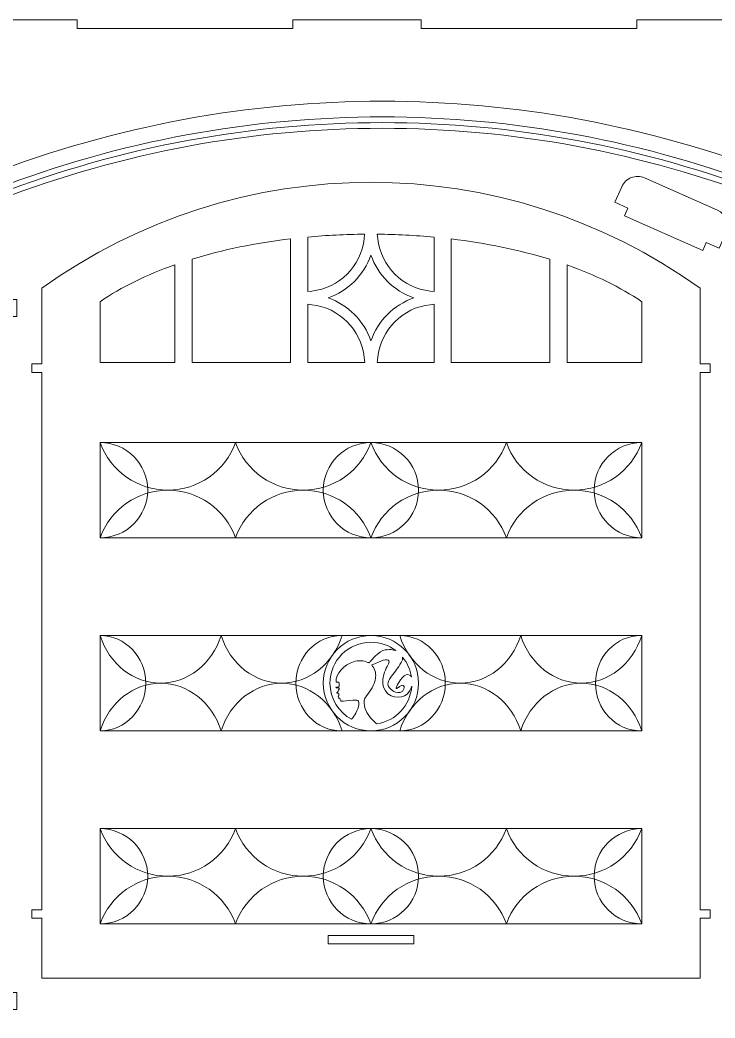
# Model space of a CAD drawing. Header units: millimetres. Extents: x -1649 to 1065, y -1734 to 2335.
# Drawn here: x 612.5 to 856.3, y -1720.4 to -1370.4 of the extents above; entities that cross this region are included whole.
import ezdxf

# ---------------------------------------------------------------- set-up
doc = ezdxf.new("R2010")
doc.units = ezdxf.units.MM
doc.header["$MEASUREMENT"] = 0
doc.layers.add('Camada 1', color=7, linetype='Continuous')

msp = doc.modelspace()

# ---------------------------------------------------------------- linework, layer by layer
at = {"layer": 'Camada 1', "color": 250, "lineweight": 20}
for points, knots in [([(605.3691, -1433.364), (691.7659, -1400.031), (787.4725, -1400.0312), (873.8682, -1433.3643), (873.8682, -1433.3643), (873.8682, -1433.3643), (873.8682, -1468.3643), (873.8682, -1468.3643), (873.8682, -1468.3643), (873.8682, -1468.3643), (867.8682, -1468.3643), (867.8682, -1468.3643), (867.8682, -1468.3643), (867.8682, -1468.3643), (867.8682, -1474.3643), (867.8682, -1474.3643), (867.8682, -1474.3643), (867.8682, -1474.3643), (870.8682, -1474.3643), (870.8682, -1474.3643), (870.8682, -1474.3643), (870.8682, -1474.3643), (870.8682, -1482.3643), (870.8682, -1482.3643), (870.8682, -1482.3643), (870.8682, -1482.3643), (873.8682, -1482.3643), (873.8682, -1482.3643), (873.8682, -1482.3643), (873.8682, -1482.3643), (873.8682, -1703.3643), (873.8682, -1703.3643), (873.8682, -1703.3643), (873.8682, -1703.3643), (870.8682, -1703.3643), (870.8682, -1703.3643), (870.8682, -1703.3643), (870.8682, -1703.3643), (870.8682, -1711.3643), (870.8682, -1711.3643), (870.8682, -1711.3643), (870.8682, -1711.3643), (867.8682, -1711.3643), (867.8682, -1711.3643), (867.8682, -1711.3643), (867.8682, -1711.3643), (867.8682, -1717.3643), (867.8682, -1717.3643), (867.8682, -1717.3643), (867.8682, -1717.3643), (878.8682, -1717.3643), (878.8682, -1717.3643), (878.8682, -1717.3643), (878.8682, -1717.3643), (878.8682, -1720.3643), (878.8682, -1720.3643), (878.8682, -1720.3643), (878.8682, -1720.3643), (888.8682, -1720.3643), (888.8682, -1720.3643), (888.8682, -1720.3643), (888.8682, -1720.3643), (888.8682, -1717.3643), (888.8682, -1717.3643), (888.8682, -1717.3643), (888.8682, -1717.3643), (899.8682, -1717.3643), (899.8682, -1717.3643), (899.8682, -1717.3643), (899.8682, -1717.3643), (899.8682, -1711.3643), (899.8682, -1711.3643), (899.8682, -1711.3643), (899.8682, -1711.3643), (896.8682, -1711.3643), (896.8682, -1711.3643), (896.8682, -1711.3643), (896.8682, -1711.3643), (896.8682, -1662.3643), (896.8682, -1662.3643), (896.8682, -1662.3643), (896.8682, -1662.3643), (893.8682, -1662.3643), (893.8682, -1662.3643), (893.8682, -1662.3643), (893.8682, -1662.3643), (893.8682, -1567.8643), (893.8682, -1567.8643), (893.8682, -1567.8643), (893.8682, -1567.8643), (896.8682, -1567.8643), (896.8682, -1567.8643), (896.8682, -1567.8643), (896.8682, -1567.8643), (896.8682, -1522.8643), (896.8682, -1522.8643), (896.8682, -1522.8643), (896.8682, -1522.8643), (893.8682, -1522.8643), (893.8682, -1522.8643), (893.8682, -1522.8643), (893.8682, -1522.8643), (893.8682, -1482.3643), (893.8682, -1482.3643), (893.8682, -1482.3643), (893.8682, -1482.3643), (896.8682, -1482.3643), (896.8682, -1482.3643), (896.8682, -1482.3643), (896.8682, -1482.3643), (896.8682, -1474.3643), (896.8682, -1474.3643), (896.8682, -1474.3643), (896.8682, -1474.3643), (899.8682, -1474.3643), (899.8682, -1474.3643), (899.8682, -1474.3643), (899.8682, -1474.3643), (899.8682, -1468.3643), (899.8682, -1468.3643), (899.8682, -1468.3643), (899.8682, -1468.3643), (893.8682, -1468.3643), (893.8682, -1468.3643), (893.8682, -1468.3643), (893.8682, -1468.3643), (893.8682, -1428.3643), (893.8682, -1428.3643), (893.8682, -1428.3643), (893.8682, -1428.3643), (896.8682, -1428.3643), (896.8682, -1428.3643), (896.8682, -1428.3643), (896.8682, -1428.3643), (896.8682, -1383.3643), (896.8682, -1383.3643), (896.8682, -1383.3643), (896.8682, -1383.3643), (893.8682, -1383.3643), (893.8682, -1383.3643), (893.8682, -1383.3643), (893.8682, -1383.3643), (893.8682, -1373.3643), (893.8682, -1373.3643), (893.8682, -1373.3643), (893.8682, -1373.3643), (873.8682, -1373.3643), (873.8682, -1373.3643), (873.8682, -1373.3643), (873.8682, -1373.3643), (873.8682, -1370.3643), (873.8682, -1370.3643), (873.8682, -1370.3643), (873.8682, -1370.3643), (828.8682, -1370.3643), (828.8682, -1370.3643), (828.8682, -1370.3643), (828.8682, -1370.3643), (828.8682, -1373.3643), (828.8682, -1373.3643), (828.8682, -1373.3643), (828.8682, -1373.3643), (753.2015, -1373.3643), (753.2015, -1373.3643), (753.2015, -1373.3643), (753.2015, -1373.3643), (753.2015, -1370.3643), (753.2015, -1370.3643), (753.2015, -1370.3643), (753.2015, -1370.3643), (708.2015, -1370.3643), (708.2015, -1370.3643), (708.2015, -1370.3643), (708.2015, -1370.3643), (708.2015, -1373.3643), (708.2015, -1373.3643), (708.2015, -1373.3643), (708.2015, -1373.3643), (632.5349, -1373.3643), (632.5349, -1373.3643), (632.5349, -1373.3643), (632.5349, -1373.3643), (632.5349, -1370.3643), (632.5349, -1370.3643), (632.5349, -1370.3643), (632.5349, -1370.3643), (587.5349, -1370.3643), (587.5349, -1370.3643), (587.5349, -1370.3643), (587.5349, -1370.3643), (587.5349, -1373.3643), (587.5349, -1373.3643), (587.5349, -1373.3643), (587.5349, -1373.3643), (511.8682, -1373.3643), (511.8682, -1373.3643), (511.8682, -1373.3643), (511.8682, -1373.3643), (511.8682, -1370.3643), (511.8682, -1370.3643), (511.8682, -1370.3643), (511.8682, -1370.3643), (466.8682, -1370.3643), (466.8682, -1370.3643), (466.8682, -1370.3643), (466.8682, -1370.3643), (466.8682, -1373.3643), (466.8682, -1373.3643), (466.8682, -1373.3643), (466.8682, -1373.3643), (446.8682, -1373.3643), (446.8682, -1373.3643), (446.8682, -1373.3643), (446.8682, -1373.3643), (446.8682, -1383.3643), (446.8682, -1383.3643), (446.8682, -1383.3643), (446.8682, -1383.3643), (443.8682, -1383.3643), (443.8682, -1383.3643), (443.8682, -1383.3643), (443.8682, -1383.3643), (443.8682, -1428.3643), (443.8682, -1428.3643), (443.8682, -1428.3643), (443.8682, -1428.3643), (446.8682, -1428.3643), (446.8682, -1428.3643), (446.8682, -1428.3643), (446.8682, -1428.3643), (446.8682, -1522.8643), (446.8682, -1522.8643), (446.8682, -1522.8643), (446.8682, -1522.8643), (443.8682, -1522.8643), (443.8682, -1522.8643), (443.8682, -1522.8643), (443.8682, -1522.8643), (443.8682, -1567.8643), (443.8682, -1567.8643), (443.8682, -1567.8643), (443.8682, -1567.8643), (446.8682, -1567.8643), (446.8682, -1567.8643), (446.8682, -1567.8643), (446.8682, -1567.8643), (446.8682, -1662.3643), (446.8682, -1662.3643), (446.8682, -1662.3643), (446.8682, -1662.3643), (443.8682, -1662.3643), (443.8682, -1662.3643), (443.8682, -1662.3643), (443.8682, -1662.3643), (443.8682, -1707.3643), (443.8682, -1707.3643), (443.8682, -1707.3643), (443.8682, -1707.3643), (446.8682, -1707.3643), (446.8682, -1707.3643), (446.8682, -1707.3643), (446.8682, -1707.3643), (446.8682, -1717.3643), (446.8682, -1717.3643), (446.8682, -1717.3643), (446.8682, -1717.3643), (451.8682, -1717.3643), (451.8682, -1717.3643), (451.8682, -1717.3643), (451.8682, -1717.3643), (451.8682, -1720.3643), (451.8682, -1720.3643), (451.8682, -1720.3643), (451.8682, -1720.3643), (461.8682, -1720.3643), (461.8682, -1720.3643), (461.8682, -1720.3643), (461.8682, -1720.3643), (461.8682, -1717.3643), (461.8682, -1717.3643), (461.8682, -1717.3643), (461.8682, -1717.3643), (466.8682, -1717.3643), (466.8682, -1717.3643), (466.8682, -1717.3643), (466.8682, -1717.3643), (466.8682, -1437.9407), (466.8682, -1437.9407), (466.8682, -1437.9407), (466.8682, -1437.9407), (463.8682, -1437.9407), (463.8682, -1437.9407), (463.8682, -1437.9407), (463.8682, -1437.9407), (463.8682, -1434.9407), (463.8682, -1434.9407), (463.8682, -1434.9407), (463.8682, -1434.9407), (466.8682, -1434.9407), (466.8682, -1434.9407), (466.8682, -1434.9407), (466.8682, -1434.9407), (466.8687, -1433.364), (466.8687, -1433.364), (466.8687, -1433.364), (503.4882, -1412.031), (548.7488, -1412.0311), (585.3682, -1433.3643), (585.3682, -1433.3643), (585.3682, -1433.3643), (585.3682, -1717.3643), (585.3682, -1717.3643), (585.3682, -1717.3643), (585.3682, -1717.3643), (590.3682, -1717.3643), (590.3682, -1717.3643), (590.3682, -1717.3643), (590.3682, -1717.3643), (590.3682, -1720.3643), (590.3682, -1720.3643), (590.3682, -1720.3643), (590.3682, -1720.3643), (600.3682, -1720.3643), (600.3682, -1720.3643), (600.3682, -1720.3643), (600.3682, -1720.3643), (600.3682, -1717.3643), (600.3682, -1717.3643), (600.3682, -1717.3643), (600.3682, -1717.3643), (611.3682, -1717.3643), (611.3682, -1717.3643), (611.3682, -1717.3643), (611.3682, -1717.3643), (611.3682, -1711.3643), (611.3682, -1711.3643), (611.3682, -1711.3643), (611.3682, -1711.3643), (608.3682, -1711.3643), (608.3682, -1711.3643), (608.3682, -1711.3643), (608.3682, -1711.3643), (608.3682, -1703.3643), (608.3682, -1703.3643), (608.3682, -1703.3643), (608.3682, -1703.3643), (605.3682, -1703.3643), (605.3682, -1703.3643), (605.3682, -1703.3643), (605.3682, -1703.3643), (605.3682, -1482.3643), (605.3682, -1482.3643), (605.3682, -1482.3643), (605.3682, -1482.3643), (608.3682, -1482.3643), (608.3682, -1482.3643), (608.3682, -1482.3643), (608.3682, -1482.3643), (608.3682, -1474.3643), (608.3682, -1474.3643), (608.3682, -1474.3643), (608.3682, -1474.3643), (611.3682, -1474.3643), (611.3682, -1474.3643), (611.3682, -1474.3643), (611.3682, -1474.3643), (611.3682, -1468.3643), (611.3682, -1468.3643), (611.3682, -1468.3643), (611.3682, -1468.3643), (605.3682, -1468.3643), (605.3682, -1468.3643), (605.3682, -1468.3643), (605.3682, -1468.3643), (605.3691, -1433.364), (605.3691, -1433.364)], [0, 0, 0, 0, 0.01052632, 0.01052632, 0.01052632, 0.01052632, 0.02105263, 0.02105263, 0.02105263, 0.02105263, 0.03157895, 0.03157895, 0.03157895, 0.03157895, 0.04210526, 0.04210526, 0.04210526, 0.04210526, 0.05263158, 0.05263158, 0.05263158, 0.05263158, 0.06315789, 0.06315789, 0.06315789, 0.06315789, 0.07368421, 0.07368421, 0.07368421, 0.07368421, 0.08421053, 0.08421053, 0.08421053, 0.08421053, 0.09473684, 0.09473684, 0.09473684, 0.09473684, 0.10526316, 0.10526316, 0.10526316, 0.10526316, 0.11578947, 0.11578947, 0.11578947, 0.11578947, 0.12631579, 0.12631579, 0.12631579, 0.12631579, 0.13684211, 0.13684211, 0.13684211, 0.13684211, 0.14736842, 0.14736842, 0.14736842, 0.14736842, 0.15789474, 0.15789474, 0.15789474, 0.15789474, 0.16842105, 0.16842105, 0.16842105, 0.16842105, 0.17894737, 0.17894737, 0.17894737, 0.17894737, 0.18947368, 0.18947368, 0.18947368, 0.18947368, 0.2, 0.2, 0.2, 0.2, 0.21052632, 0.21052632, 0.21052632, 0.21052632, 0.22105263, 0.22105263, 0.22105263, 0.22105263, 0.23157895, 0.23157895, 0.23157895, 0.23157895, 0.24210526, 0.24210526, 0.24210526, 0.24210526, 0.25263158, 0.25263158, 0.25263158, 0.25263158, 0.26315789, 0.26315789, 0.26315789, 0.26315789, 0.27368421, 0.27368421, 0.27368421, 0.27368421, 0.28421053, 0.28421053, 0.28421053, 0.28421053, 0.29473684, 0.29473684, 0.29473684, 0.29473684, 0.30526316, 0.30526316, 0.30526316, 0.30526316, 0.31578947, 0.31578947, 0.31578947, 0.31578947, 0.32631579, 0.32631579, 0.32631579, 0.32631579, 0.33684211, 0.33684211, 0.33684211, 0.33684211, 0.34736842, 0.34736842, 0.34736842, 0.34736842, 0.35789474, 0.35789474, 0.35789474, 0.35789474, 0.36842105, 0.36842105, 0.36842105, 0.36842105, 0.37894737, 0.37894737, 0.37894737, 0.37894737, 0.38947368, 0.38947368, 0.38947368, 0.38947368, 0.4, 0.4, 0.4, 0.4, 0.41052632, 0.41052632, 0.41052632, 0.41052632, 0.42105263, 0.42105263, 0.42105263, 0.42105263, 0.43157895, 0.43157895, 0.43157895, 0.43157895, 0.44210526, 0.44210526, 0.44210526, 0.44210526, 0.45263158, 0.45263158, 0.45263158, 0.45263158, 0.46315789, 0.46315789, 0.46315789, 0.46315789, 0.47368421, 0.47368421, 0.47368421, 0.47368421, 0.48421053, 0.48421053, 0.48421053, 0.48421053, 0.49473684, 0.49473684, 0.49473684, 0.49473684, 0.50526316, 0.50526316, 0.50526316, 0.50526316, 0.51578947, 0.51578947, 0.51578947, 0.51578947, 0.52631579, 0.52631579, 0.52631579, 0.52631579, 0.53684211, 0.53684211, 0.53684211, 0.53684211, 0.54736842, 0.54736842, 0.54736842, 0.54736842, 0.55789474, 0.55789474, 0.55789474, 0.55789474, 0.56842105, 0.56842105, 0.56842105, 0.56842105, 0.57894737, 0.57894737, 0.57894737, 0.57894737, 0.58947368, 0.58947368, 0.58947368, 0.58947368, 0.6, 0.6, 0.6, 0.6, 0.61052632, 0.61052632, 0.61052632, 0.61052632, 0.62105263, 0.62105263, 0.62105263, 0.62105263, 0.63157895, 0.63157895, 0.63157895, 0.63157895, 0.64210526, 0.64210526, 0.64210526, 0.64210526, 0.65263158, 0.65263158, 0.65263158, 0.65263158, 0.66315789, 0.66315789, 0.66315789, 0.66315789, 0.67368421, 0.67368421, 0.67368421, 0.67368421, 0.68421053, 0.68421053, 0.68421053, 0.68421053, 0.69473684, 0.69473684, 0.69473684, 0.69473684, 0.70526316, 0.70526316, 0.70526316, 0.70526316, 0.71578947, 0.71578947, 0.71578947, 0.71578947, 0.72631579, 0.72631579, 0.72631579, 0.72631579, 0.73684211, 0.73684211, 0.73684211, 0.73684211, 0.74736842, 0.74736842, 0.74736842, 0.74736842, 0.75789474, 0.75789474, 0.75789474, 0.75789474, 0.76842105, 0.76842105, 0.76842105, 0.76842105, 0.77894737, 0.77894737, 0.77894737, 0.77894737, 0.78947368, 0.78947368, 0.78947368, 0.78947368, 0.8, 0.8, 0.8, 0.8, 0.81052632, 0.81052632, 0.81052632, 0.81052632, 0.82105263, 0.82105263, 0.82105263, 0.82105263, 0.83157895, 0.83157895, 0.83157895, 0.83157895, 0.84210526, 0.84210526, 0.84210526, 0.84210526, 0.85263158, 0.85263158, 0.85263158, 0.85263158, 0.86315789, 0.86315789, 0.86315789, 0.86315789, 0.87368421, 0.87368421, 0.87368421, 0.87368421, 0.88421053, 0.88421053, 0.88421053, 0.88421053, 0.89473684, 0.89473684, 0.89473684, 0.89473684, 0.90526316, 0.90526316, 0.90526316, 0.90526316, 0.91578947, 0.91578947, 0.91578947, 0.91578947, 0.92631579, 0.92631579, 0.92631579, 0.92631579, 0.93684211, 0.93684211, 0.93684211, 0.93684211, 0.94736842, 0.94736842, 0.94736842, 0.94736842, 0.95789474, 0.95789474, 0.95789474, 0.95789474, 0.96842105, 0.96842105, 0.96842105, 0.96842105, 0.97894737, 0.97894737, 0.97894737, 0.97894737, 1, 1, 1, 1]), ([(620.1301, -1685.3621), (620.1301, -1685.3621), (620.1301, -1706.3621), (620.1301, -1706.3621), (620.1301, -1706.3621), (620.1301, -1706.3621), (851.1301, -1706.3621), (851.1301, -1706.3621), (851.1301, -1706.3621), (851.1301, -1706.3621), (851.1301, -1685.3621), (851.1301, -1685.3621), (851.1301, -1685.3621), (851.1301, -1685.3621), (854.6301, -1685.3621), (854.6301, -1685.3621), (854.6301, -1685.3621), (854.6301, -1685.3621), (854.6301, -1682.3621), (854.6301, -1682.3621), (854.6301, -1682.3621), (854.6301, -1682.3621), (851.1301, -1682.3621), (851.1301, -1682.3621), (851.1301, -1682.3621), (851.1301, -1682.3621), (851.1301, -1493.9632), (851.1301, -1493.9632), (851.1301, -1493.9632), (851.1301, -1493.9632), (854.6301, -1493.9632), (854.6301, -1493.9632), (854.6301, -1493.9632), (854.6301, -1493.9632), (854.6301, -1490.9632), (854.6301, -1490.9632), (854.6301, -1490.9632), (854.6301, -1490.9632), (851.1301, -1490.9632), (851.1301, -1490.9632), (851.1301, -1490.9632), (851.1301, -1490.9632), (851.1301, -1464.4632), (851.1301, -1464.4632), (851.1301, -1464.4632), (782.1081, -1414.8927), (689.1521, -1414.8927), (620.1301, -1464.4632), (620.1301, -1464.4632), (620.1301, -1464.4632), (620.1301, -1490.9632), (620.1301, -1490.9632), (620.1301, -1490.9632), (620.1301, -1490.9632), (616.6301, -1490.9632), (616.6301, -1490.9632), (616.6301, -1490.9632), (616.6301, -1490.9632), (616.6301, -1493.9632), (616.6301, -1493.9632), (616.6301, -1493.9632), (616.6301, -1493.9632), (620.1301, -1493.9632), (620.1301, -1493.9632), (620.1301, -1493.9632), (620.1301, -1493.9632), (620.1301, -1682.3621), (620.1301, -1682.3621), (620.1301, -1682.3621), (620.1301, -1682.3621), (616.6301, -1682.3621), (616.6301, -1682.3621), (616.6301, -1682.3621), (616.6301, -1682.3621), (616.6301, -1685.3621), (616.6301, -1685.3621), (616.6301, -1685.3621), (616.6301, -1685.3621), (620.1301, -1685.3621), (620.1301, -1685.3621)], [0, 0, 0, 0, 0.04761905, 0.04761905, 0.04761905, 0.04761905, 0.0952381, 0.0952381, 0.0952381, 0.0952381, 0.14285714, 0.14285714, 0.14285714, 0.14285714, 0.19047619, 0.19047619, 0.19047619, 0.19047619, 0.23809524, 0.23809524, 0.23809524, 0.23809524, 0.28571429, 0.28571429, 0.28571429, 0.28571429, 0.33333333, 0.33333333, 0.33333333, 0.33333333, 0.38095238, 0.38095238, 0.38095238, 0.38095238, 0.42857143, 0.42857143, 0.42857143, 0.42857143, 0.47619048, 0.47619048, 0.47619048, 0.47619048, 0.52380952, 0.52380952, 0.52380952, 0.52380952, 0.57142857, 0.57142857, 0.57142857, 0.57142857, 0.61904762, 0.61904762, 0.61904762, 0.61904762, 0.66666667, 0.66666667, 0.66666667, 0.66666667, 0.71428571, 0.71428571, 0.71428571, 0.71428571, 0.76190476, 0.76190476, 0.76190476, 0.76190476, 0.80952381, 0.80952381, 0.80952381, 0.80952381, 0.85714286, 0.85714286, 0.85714286, 0.85714286, 0.9047619, 0.9047619, 0.9047619, 0.9047619, 1, 1, 1, 1]), ([(821.2091, -1434.3174), (821.2091, -1434.3174), (825.7849, -1436.333), (825.7849, -1436.333), (825.7849, -1436.333), (825.7849, -1436.333), (824.5755, -1439.0784), (824.5755, -1439.0784), (824.5755, -1439.0784), (824.5755, -1439.0784), (852.0299, -1451.172), (852.0299, -1451.172), (852.0299, -1451.172), (852.0299, -1451.172), (853.2393, -1448.4265), (853.2393, -1448.4265), (853.2393, -1448.4265), (853.2393, -1448.4265), (857.815, -1450.4421), (857.815, -1450.4421), (857.815, -1450.4421), (857.815, -1450.4421), (860.2337, -1444.9513), (860.2337, -1444.9513), (860.2337, -1444.9513), (861.5695, -1441.9187), (860.1941, -1438.3775), (857.1616, -1437.0417), (857.1616, -1437.0417), (857.1616, -1437.0417), (831.5374, -1425.7543), (831.5374, -1425.7543), (831.5374, -1425.7543), (830.0811, -1425.1128), (828.4297, -1425.0761), (826.9464, -1425.6523), (826.9464, -1425.6523), (825.463, -1426.2284), (824.2693, -1427.3702), (823.6278, -1428.8265), (823.6278, -1428.8265), (823.6278, -1428.8265), (821.2091, -1434.3174), (821.2091, -1434.3174)], [0, 0, 0, 0, 0.08333333, 0.08333333, 0.08333333, 0.08333333, 0.16666667, 0.16666667, 0.16666667, 0.16666667, 0.25, 0.25, 0.25, 0.25, 0.33333333, 0.33333333, 0.33333333, 0.33333333, 0.41666667, 0.41666667, 0.41666667, 0.41666667, 0.5, 0.5, 0.5, 0.5, 0.58333333, 0.58333333, 0.58333333, 0.58333333, 0.66666667, 0.66666667, 0.66666667, 0.66666667, 0.75, 0.75, 0.75, 0.75, 0.83333333, 0.83333333, 0.83333333, 0.83333333, 1, 1, 1, 1]), ([(733.409, -1445.4948), (733.409, -1445.4948), (733.2369, -1447.07), (733.2369, -1447.07), (733.2369, -1447.07), (732.1806, -1456.7468), (724.5399, -1464.3875), (714.8631, -1465.4439), (714.8631, -1465.4439), (714.8631, -1465.4439), (713.4984, -1465.5928), (713.4984, -1465.5928), (713.4984, -1465.5928), (713.4984, -1465.5928), (713.4984, -1446.4795), (713.4984, -1446.4795), (713.4984, -1446.4795), (720.0701, -1445.879), (726.7343, -1445.5504), (733.409, -1445.4948)], [0, 0, 0, 0, 0.16666667, 0.16666667, 0.16666667, 0.16666667, 0.33333333, 0.33333333, 0.33333333, 0.33333333, 0.5, 0.5, 0.5, 0.5, 0.66666667, 0.66666667, 0.66666667, 0.66666667, 1, 1, 1, 1]), ([(757.7607, -1446.511), (757.7607, -1446.511), (757.7607, -1465.5928), (757.7607, -1465.5928), (757.7607, -1465.5928), (757.7607, -1465.5928), (756.3967, -1465.4439), (756.3967, -1465.4439), (756.3967, -1465.4439), (746.7199, -1464.3875), (739.0792, -1456.7468), (738.0229, -1447.07), (738.0229, -1447.07), (738.0229, -1447.07), (737.8512, -1445.4985), (737.8512, -1445.4985), (737.8512, -1445.4985), (744.5226, -1445.5638), (751.1865, -1445.9015), (757.7607, -1446.511)], [0, 0, 0, 0, 0.16666667, 0.16666667, 0.16666667, 0.16666667, 0.33333333, 0.33333333, 0.33333333, 0.33333333, 0.5, 0.5, 0.5, 0.5, 0.66666667, 0.66666667, 0.66666667, 0.66666667, 1, 1, 1, 1]), ([(707.4483, -1447.1125), (707.4483, -1447.1125), (707.4483, -1490.4513), (707.4483, -1490.4513), (707.4483, -1490.4513), (707.4483, -1490.4513), (672.8987, -1490.4513), (672.8987, -1490.4513), (672.8987, -1490.4513), (672.8987, -1490.4513), (672.8987, -1454.2232), (672.8987, -1454.2232), (672.8987, -1454.2232), (683.6557, -1450.9109), (695.3485, -1448.5414), (707.4483, -1447.1125)], [0, 0, 0, 0, 0.2, 0.2, 0.2, 0.2, 0.4, 0.4, 0.4, 0.4, 0.6, 0.6, 0.6, 0.6, 1, 1, 1, 1]), ([(763.8109, -1490.4513), (763.8109, -1490.4513), (763.8109, -1447.1521), (763.8109, -1447.1521), (763.8109, -1447.1521), (775.8975, -1448.595), (787.5889, -1450.9753), (798.3605, -1454.2946), (798.3605, -1454.2946), (798.3605, -1454.2946), (798.3605, -1490.4513), (798.3605, -1490.4513), (798.3605, -1490.4513), (798.3605, -1490.4513), (763.8109, -1490.4513), (763.8109, -1490.4513)], [0, 0, 0, 0, 0.2, 0.2, 0.2, 0.2, 0.4, 0.4, 0.4, 0.4, 0.6, 0.6, 0.6, 0.6, 1, 1, 1, 1]), ([(720.5873, -1467.8366), (727.6308, -1470.275), (733.1916, -1475.8357), (735.6298, -1482.8793), (735.6298, -1482.8793), (738.0681, -1475.8357), (743.629, -1470.275), (750.6724, -1467.8366), (750.6724, -1467.8366), (743.629, -1465.3984), (738.0681, -1459.8377), (735.6298, -1452.794), (735.6298, -1452.794), (733.1916, -1459.8377), (727.6308, -1465.3984), (720.5873, -1467.8366)], [0, 0, 0, 0, 0.2, 0.2, 0.2, 0.2, 0.4, 0.4, 0.4, 0.4, 0.6, 0.6, 0.6, 0.6, 1, 1, 1, 1]), ([(666.8487, -1456.217), (666.8487, -1456.217), (666.8487, -1490.4513), (666.8487, -1490.4513), (666.8487, -1490.4513), (666.8487, -1490.4513), (640.63, -1490.4513), (640.63, -1490.4513), (640.63, -1490.4513), (640.63, -1490.4513), (640.63, -1469.1546), (640.63, -1469.1546), (640.63, -1469.1546), (648.1462, -1464.0003), (657.0346, -1459.6879), (666.8487, -1456.217)], [0, 0, 0, 0, 0.2, 0.2, 0.2, 0.2, 0.4, 0.4, 0.4, 0.4, 0.6, 0.6, 0.6, 0.6, 1, 1, 1, 1]), ([(804.4105, -1456.2926), (804.4105, -1456.2926), (804.4105, -1490.4513), (804.4105, -1490.4513), (804.4105, -1490.4513), (804.4105, -1490.4513), (830.63, -1490.4513), (830.63, -1490.4513), (830.63, -1490.4513), (830.63, -1490.4513), (830.63, -1469.1546), (830.63, -1469.1546), (830.63, -1469.1546), (823.0856, -1464.035), (814.1964, -1459.7513), (804.4105, -1456.2926)], [0, 0, 0, 0, 0.2, 0.2, 0.2, 0.2, 0.4, 0.4, 0.4, 0.4, 0.6, 0.6, 0.6, 0.6, 1, 1, 1, 1]), ([(713.4984, -1490.4513), (713.4984, -1490.4513), (713.4984, -1470.0807), (713.4984, -1470.0807), (713.4984, -1470.0807), (713.4984, -1470.0807), (714.8631, -1470.2296), (714.8631, -1470.2296), (714.8631, -1470.2296), (724.5399, -1471.286), (732.1806, -1478.9268), (733.2369, -1488.6035), (733.2369, -1488.6035), (733.2369, -1488.6035), (733.4388, -1490.4513), (733.4388, -1490.4513), (733.4388, -1490.4513), (733.4388, -1490.4513), (713.4984, -1490.4513), (713.4984, -1490.4513)], [0, 0, 0, 0, 0.16666667, 0.16666667, 0.16666667, 0.16666667, 0.33333333, 0.33333333, 0.33333333, 0.33333333, 0.5, 0.5, 0.5, 0.5, 0.66666667, 0.66666667, 0.66666667, 0.66666667, 1, 1, 1, 1]), ([(737.821, -1490.4513), (737.821, -1490.4513), (738.0229, -1488.6035), (738.0229, -1488.6035), (738.0229, -1488.6035), (739.0792, -1478.9268), (746.7199, -1471.286), (756.3967, -1470.2296), (756.3967, -1470.2296), (756.3967, -1470.2296), (757.7607, -1470.0807), (757.7607, -1470.0807), (757.7607, -1470.0807), (757.7607, -1470.0807), (757.7607, -1490.4513), (757.7607, -1490.4513), (757.7607, -1490.4513), (757.7607, -1490.4513), (737.821, -1490.4513), (737.821, -1490.4513)], [0, 0, 0, 0, 0.16666667, 0.16666667, 0.16666667, 0.16666667, 0.33333333, 0.33333333, 0.33333333, 0.33333333, 0.5, 0.5, 0.5, 0.5, 0.66666667, 0.66666667, 0.66666667, 0.66666667, 1, 1, 1, 1]), ([(720.6301, -1691.3621), (720.6301, -1691.3621), (750.6301, -1691.3621), (750.6301, -1691.3621), (750.6301, -1691.3621), (750.6301, -1691.3621), (750.6301, -1694.3621), (750.6301, -1694.3621), (750.6301, -1694.3621), (750.6301, -1694.3621), (720.6301, -1694.3621), (720.6301, -1694.3621), (720.6301, -1694.3621), (720.6301, -1694.3621), (720.6301, -1691.3621), (720.6301, -1691.3621)], [0, 0, 0, 0, 0.2, 0.2, 0.2, 0.2, 0.4, 0.4, 0.4, 0.4, 0.6, 0.6, 0.6, 0.6, 1, 1, 1, 1])]:
    msp.add_open_spline(points, degree=3, knots=knots, dxfattribs=at)
at = {"layer": 'Camada 1', "color": 240, "lineweight": 20}
for points in [[(595.8691, -1474.3643), (595.8691, -1474.3643), (595.8691, -1426.8468), (595.8691, -1426.8468), (595.8691, -1426.8468), (595.8691, -1426.8468), (601.9495, -1424.5008), (601.9495, -1424.5008), (601.9495, -1424.5008), (690.5323, -1390.323), (788.7051, -1390.3233), (877.2878, -1424.5011), (877.2878, -1424.5011), (877.2878, -1424.5011), (883.3682, -1426.8471), (883.3682, -1426.8471), (883.3682, -1426.8471), (883.3682, -1426.8471), (883.3682, -1474.3643), (883.3682, -1474.3643)], [(601.3691, -1474.3643), (601.3691, -1474.3643), (601.3691, -1430.6199), (601.3691, -1430.6199), (601.3691, -1430.6199), (601.3691, -1430.6199), (603.9293, -1429.6321), (603.9293, -1429.6321), (603.9293, -1429.6321), (691.2452, -1395.9442), (787.9922, -1395.9443), (875.308, -1429.6324), (875.308, -1429.6324), (875.308, -1429.6324), (877.8682, -1430.6202), (877.8682, -1430.6202), (877.8682, -1430.6202), (877.8682, -1430.6202), (877.8682, -1474.3643), (877.8682, -1474.3643)], [(603.3691, -1474.3643), (603.3691, -1474.3643), (603.3691, -1431.9919), (603.3691, -1431.9919), (603.3691, -1431.9919), (603.3691, -1431.9919), (604.6492, -1431.4981), (604.6492, -1431.4981), (604.6492, -1431.4981), (691.5019, -1397.9889), (787.7355, -1397.989), (874.5881, -1431.4984), (874.5881, -1431.4984), (874.5881, -1431.4984), (875.8682, -1431.9922), (875.8682, -1431.9922), (875.8682, -1431.9922), (875.8682, -1431.9922), (875.8682, -1474.3643), (875.8682, -1474.3643)]]:
    msp.add_open_spline(points, degree=3, knots=[0, 0, 0, 0, 0.16666667, 0.16666667, 0.16666667, 0.16666667, 0.33333333, 0.33333333, 0.33333333, 0.33333333, 0.5, 0.5, 0.5, 0.5, 0.66666667, 0.66666667, 0.66666667, 0.66666667, 1, 1, 1, 1], dxfattribs=at)
at = {"layer": 'Camada 1', "color": 240, "lineweight": 9}
for points, knots in [([(830.63, -1518.5543), (830.63, -1518.5543), (830.63, -1551.9582), (830.63, -1551.9582), (830.63, -1551.9582), (830.63, -1551.9582), (640.63, -1551.9582), (640.63, -1551.9582), (640.63, -1551.9582), (640.63, -1551.9582), (640.63, -1518.5543), (640.63, -1518.5543), (640.63, -1518.5543), (640.63, -1518.5543), (830.63, -1518.5543), (830.63, -1518.5543)], [0, 0, 0, 0, 0.2, 0.2, 0.2, 0.2, 0.4, 0.4, 0.4, 0.4, 0.6, 0.6, 0.6, 0.6, 1, 1, 1, 1]), ([(640.63, -1518.5543), (644.2307, -1528.5742), (653.7328, -1535.2563), (664.3798, -1535.2563), (664.3798, -1535.2563), (675.0271, -1535.2563), (684.5292, -1528.5742), (688.1299, -1518.5543)], [0, 0, 0, 0, 0.33333333, 0.33333333, 0.33333333, 0.33333333, 1, 1, 1, 1]), ([(640.63, -1518.5543), (649.8542, -1518.5543), (657.332, -1526.0321), (657.332, -1535.2563), (657.332, -1535.2563), (657.332, -1544.4804), (649.8542, -1551.9582), (640.63, -1551.9582)], [0, 0, 0, 0, 0.33333333, 0.33333333, 0.33333333, 0.33333333, 1, 1, 1, 1]), ([(688.1299, -1518.5543), (691.7306, -1528.5742), (701.2327, -1535.2563), (711.8798, -1535.2563), (711.8798, -1535.2563), (722.5271, -1535.2563), (732.0291, -1528.5742), (735.6301, -1518.5543)], [0, 0, 0, 0, 0.33333333, 0.33333333, 0.33333333, 0.33333333, 1, 1, 1, 1]), ([(735.6301, -1518.5543), (744.8543, -1518.5543), (752.3321, -1526.0321), (752.3321, -1535.2563), (752.3321, -1535.2563), (752.3321, -1544.4804), (744.8543, -1551.9582), (735.6301, -1551.9582), (735.6301, -1551.9582), (726.4059, -1551.9582), (718.9281, -1544.4804), (718.9281, -1535.2563), (718.9281, -1535.2563), (718.9281, -1526.0321), (726.4059, -1518.5543), (735.6301, -1518.5543)], [0, 0, 0, 0, 0.2, 0.2, 0.2, 0.2, 0.4, 0.4, 0.4, 0.4, 0.6, 0.6, 0.6, 0.6, 1, 1, 1, 1]), ([(735.6301, -1518.5543), (739.2308, -1528.5742), (748.7329, -1535.2563), (759.3799, -1535.2563), (759.3799, -1535.2563), (770.0272, -1535.2563), (779.5293, -1528.5742), (783.13, -1518.5543)], [0, 0, 0, 0, 0.33333333, 0.33333333, 0.33333333, 0.33333333, 1, 1, 1, 1]), ([(783.13, -1518.5543), (786.7308, -1528.5742), (796.2328, -1535.2563), (806.8799, -1535.2563), (806.8799, -1535.2563), (817.5272, -1535.2563), (827.0292, -1528.5742), (830.63, -1518.5543)], [0, 0, 0, 0, 0.33333333, 0.33333333, 0.33333333, 0.33333333, 1, 1, 1, 1]), ([(830.63, -1551.9582), (821.4058, -1551.9582), (813.928, -1544.4804), (813.928, -1535.2563), (813.928, -1535.2563), (813.928, -1526.0321), (821.4058, -1518.5543), (830.63, -1518.5543)], [0, 0, 0, 0, 0.33333333, 0.33333333, 0.33333333, 0.33333333, 1, 1, 1, 1]), ([(640.63, -1551.9582), (644.2307, -1541.9383), (653.7328, -1535.2563), (664.3798, -1535.2563), (664.3798, -1535.2563), (675.0271, -1535.2563), (684.5292, -1541.9383), (688.1299, -1551.9582)], [0, 0, 0, 0, 0.33333333, 0.33333333, 0.33333333, 0.33333333, 1, 1, 1, 1]), ([(688.1299, -1551.9582), (691.7306, -1541.9383), (701.2327, -1535.2563), (711.8798, -1535.2563), (711.8798, -1535.2563), (722.5271, -1535.2563), (732.0291, -1541.9383), (735.6301, -1551.9582)], [0, 0, 0, 0, 0.33333333, 0.33333333, 0.33333333, 0.33333333, 1, 1, 1, 1]), ([(735.6301, -1551.9582), (739.2308, -1541.9383), (748.7329, -1535.2563), (759.3799, -1535.2563), (759.3799, -1535.2563), (770.0272, -1535.2563), (779.5293, -1541.9383), (783.13, -1551.9582)], [0, 0, 0, 0, 0.33333333, 0.33333333, 0.33333333, 0.33333333, 1, 1, 1, 1]), ([(783.13, -1551.9582), (786.7308, -1541.9383), (796.2328, -1535.2563), (806.8799, -1535.2563), (806.8799, -1535.2563), (817.5272, -1535.2563), (827.0292, -1541.9383), (830.63, -1551.9582)], [0, 0, 0, 0, 0.33333333, 0.33333333, 0.33333333, 0.33333333, 1, 1, 1, 1]), ([(830.63, -1586.2423), (830.63, -1586.2423), (830.63, -1619.6463), (830.63, -1619.6463), (830.63, -1619.6463), (830.63, -1619.6463), (640.63, -1619.6463), (640.63, -1619.6463), (640.63, -1619.6463), (640.63, -1619.6463), (640.63, -1586.2423), (640.63, -1586.2423), (640.63, -1586.2423), (640.63, -1586.2423), (830.63, -1586.2423), (830.63, -1586.2423)], [0, 0, 0, 0, 0.2, 0.2, 0.2, 0.2, 0.4, 0.4, 0.4, 0.4, 0.6, 0.6, 0.6, 0.6, 1, 1, 1, 1]), ([(640.63, -1586.2423), (643.8479, -1596.2622), (652.34, -1602.9443), (661.855, -1602.9443), (661.855, -1602.9443), (671.3706, -1602.9443), (679.8625, -1596.2622), (683.0809, -1586.2423)], [0, 0, 0, 0, 0.33333333, 0.33333333, 0.33333333, 0.33333333, 1, 1, 1, 1]), ([(640.63, -1586.2423), (649.4634, -1586.2423), (656.6246, -1593.7201), (656.6246, -1602.9443), (656.6246, -1602.9443), (656.6246, -1612.1684), (649.4634, -1619.6463), (640.63, -1619.6463)], [0, 0, 0, 0, 0.33333333, 0.33333333, 0.33333333, 0.33333333, 1, 1, 1, 1]), ([(725.5315, -1586.2423), (722.3136, -1596.2622), (713.8212, -1602.9443), (704.3064, -1602.9443), (704.3064, -1602.9443), (694.7908, -1602.9443), (686.299, -1596.2622), (683.0809, -1586.2423)], [0, 0, 0, 0, 0.33333333, 0.33333333, 0.33333333, 0.33333333, 1, 1, 1, 1]), ([(725.2933, -1586.2423), (716.4599, -1586.2423), (709.2987, -1593.7201), (709.2987, -1602.9443), (709.2987, -1602.9443), (709.2987, -1612.1684), (716.4599, -1619.6463), (725.2933, -1619.6463)], [0, 0, 0, 0, 0.33333333, 0.33333333, 0.33333333, 0.33333333, 1, 1, 1, 1]), ([(735.6301, -1586.2423), (744.8543, -1586.2423), (752.3321, -1593.7201), (752.3321, -1602.9443), (752.3321, -1602.9443), (752.3321, -1612.1684), (744.8543, -1619.6463), (735.6301, -1619.6463), (735.6301, -1619.6463), (726.4059, -1619.6463), (718.9281, -1612.1684), (718.9281, -1602.9443), (718.9281, -1602.9443), (718.9281, -1593.7201), (726.4059, -1586.2423), (735.6301, -1586.2423)], [0, 0, 0, 0, 0.2, 0.2, 0.2, 0.2, 0.4, 0.4, 0.4, 0.4, 0.6, 0.6, 0.6, 0.6, 1, 1, 1, 1]), ([(744.356, -1591.5295), (743.3463, -1591.1737), (742.1942, -1591.057), (741.2744, -1591.1933), (741.2744, -1591.1933), (740.2818, -1591.3387), (739.5729, -1591.2969), (737.9058, -1592.745), (737.9058, -1592.745), (735.6046, -1594.7395), (735.2592, -1595.7938), (734.924, -1595.7864), (734.924, -1595.7864), (734.8183, -1595.7864), (734.6173, -1595.683), (734.5481, -1595.6521), (734.5481, -1595.6521), (733.0157, -1594.9152), (731.3098, -1594.8653), (729.47, -1595.4318), (729.47, -1595.4318), (726.4136, -1596.3819), (723.1394, -1599.7274), (723.4063, -1602.4254), (723.4063, -1602.4254), (723.426, -1602.608), (723.5722, -1602.5612), (723.8778, -1602.539), (723.8778, -1602.539), (724.0258, -1602.5212), (724.2777, -1602.5184), (724.3432, -1602.5793), (724.3432, -1602.5793), (724.4074, -1602.6422), (724.4522, -1602.7644), (724.4629, -1603.0225), (724.4629, -1603.0225), (724.4739, -1603.4104), (724.4739, -1603.8136), (724.4701, -1604.145), (724.4701, -1604.145), (724.4629, -1604.2642), (724.3294, -1604.3982), (723.7711, -1604.3699), (723.7711, -1604.3699), (723.6114, -1604.3631), (723.2166, -1604.24), (723.2711, -1604.3631), (723.2711, -1604.3631), (723.3106, -1604.481), (723.5722, -1604.6445), (724.225, -1604.6736), (724.225, -1604.6736), (724.319, -1604.6756), (724.4316, -1604.6539), (724.4538, -1604.7273), (724.4538, -1604.7273), (724.5284, -1604.9838), (724.1211, -1605.7447), (723.8699, -1606.0404), (723.8699, -1606.0404), (723.8116, -1606.141), (723.5559, -1606.3939), (723.6336, -1606.4597), (723.6336, -1606.4597), (723.7683, -1606.5501), (724.2487, -1606.3939), (724.3294, -1606.6222), (724.3294, -1606.6222), (724.3959, -1606.7893), (724.3834, -1607.0297), (724.3834, -1607.2674), (724.3834, -1607.2674), (724.4005, -1607.3502), (724.1027, -1607.4994), (724.1211, -1607.5886), (724.1211, -1607.5886), (724.1124, -1607.6403), (724.0923, -1607.6973), (724.195, -1607.7618), (724.195, -1607.7618), (724.2535, -1607.8143), (724.3302, -1607.7936), (724.3834, -1607.8728), (724.3834, -1607.8728), (724.4331, -1608.0137), (724.3371, -1608.0985), (724.3641, -1608.1428), (724.3641, -1608.1428), (724.3554, -1608.2053), (724.4074, -1608.2745), (724.4925, -1608.3459), (724.4925, -1608.3459), (724.8987, -1608.3285), (724.7324, -1608.5033), (724.8939, -1608.9442), (724.8939, -1608.9442), (725.0253, -1609.2965), (725.3325, -1609.2588), (725.9156, -1609.206), (725.9156, -1609.206), (727.3002, -1609.0766), (728.8018, -1608.9442), (730.648, -1608.8673), (730.648, -1608.8673), (731.3157, -1608.837), (731.4499, -1609.4704), (731.3467, -1610.486), (731.3467, -1610.486), (731.2657, -1611.2764), (730.9303, -1612.4558), (730.322, -1613.4772), (730.322, -1613.4772), (729.9109, -1614.1672), (729.3653, -1614.8919), (728.8087, -1615.5919), (728.8087, -1615.5919), (724.3157, -1613.1634), (721.2629, -1608.4103), (721.2629, -1602.9443), (721.2629, -1602.9443), (721.2629, -1595.0095), (727.6953, -1588.577), (735.6301, -1588.577), (735.6301, -1588.577), (738.9119, -1588.577), (741.9372, -1589.6777), (744.356, -1591.5295)], [0, 0, 0, 0, 0.03030303, 0.03030303, 0.03030303, 0.03030303, 0.06060606, 0.06060606, 0.06060606, 0.06060606, 0.09090909, 0.09090909, 0.09090909, 0.09090909, 0.12121212, 0.12121212, 0.12121212, 0.12121212, 0.15151515, 0.15151515, 0.15151515, 0.15151515, 0.18181818, 0.18181818, 0.18181818, 0.18181818, 0.21212121, 0.21212121, 0.21212121, 0.21212121, 0.24242424, 0.24242424, 0.24242424, 0.24242424, 0.27272727, 0.27272727, 0.27272727, 0.27272727, 0.3030303, 0.3030303, 0.3030303, 0.3030303, 0.33333333, 0.33333333, 0.33333333, 0.33333333, 0.36363636, 0.36363636, 0.36363636, 0.36363636, 0.39393939, 0.39393939, 0.39393939, 0.39393939, 0.42424242, 0.42424242, 0.42424242, 0.42424242, 0.45454545, 0.45454545, 0.45454545, 0.45454545, 0.48484848, 0.48484848, 0.48484848, 0.48484848, 0.51515152, 0.51515152, 0.51515152, 0.51515152, 0.54545455, 0.54545455, 0.54545455, 0.54545455, 0.57575758, 0.57575758, 0.57575758, 0.57575758, 0.60606061, 0.60606061, 0.60606061, 0.60606061, 0.63636364, 0.63636364, 0.63636364, 0.63636364, 0.66666667, 0.66666667, 0.66666667, 0.66666667, 0.6969697, 0.6969697, 0.6969697, 0.6969697, 0.72727273, 0.72727273, 0.72727273, 0.72727273, 0.75757576, 0.75757576, 0.75757576, 0.75757576, 0.78787879, 0.78787879, 0.78787879, 0.78787879, 0.81818182, 0.81818182, 0.81818182, 0.81818182, 0.84848485, 0.84848485, 0.84848485, 0.84848485, 0.87878788, 0.87878788, 0.87878788, 0.87878788, 0.90909091, 0.90909091, 0.90909091, 0.90909091, 0.93939394, 0.93939394, 0.93939394, 0.93939394, 1, 1, 1, 1]), ([(745.7285, -1586.2423), (748.9464, -1596.2622), (757.4385, -1602.9443), (766.9535, -1602.9443), (766.9535, -1602.9443), (776.4691, -1602.9443), (784.961, -1596.2622), (788.1793, -1586.2423)], [0, 0, 0, 0, 0.33333333, 0.33333333, 0.33333333, 0.33333333, 1, 1, 1, 1]), ([(745.7285, -1586.2423), (754.5619, -1586.2423), (761.7231, -1593.7201), (761.7231, -1602.9443), (761.7231, -1602.9443), (761.7231, -1612.1684), (754.5619, -1619.6463), (745.7285, -1619.6463)], [0, 0, 0, 0, 0.33333333, 0.33333333, 0.33333333, 0.33333333, 1, 1, 1, 1]), ([(830.63, -1586.2423), (827.4121, -1596.2622), (818.9197, -1602.9443), (809.4049, -1602.9443), (809.4049, -1602.9443), (799.8893, -1602.9443), (791.3975, -1596.2622), (788.1793, -1586.2423)], [0, 0, 0, 0, 0.33333333, 0.33333333, 0.33333333, 0.33333333, 1, 1, 1, 1]), ([(830.3918, -1586.2423), (821.5584, -1586.2423), (814.3972, -1593.7201), (814.3972, -1602.9443), (814.3972, -1602.9443), (814.3972, -1612.1684), (821.5584, -1619.6463), (830.3918, -1619.6463)], [0, 0, 0, 0, 0.33333333, 0.33333333, 0.33333333, 0.33333333, 1, 1, 1, 1]), ([(749.9576, -1604.0222), (749.4576, -1610.7621), (744.3074, -1616.208), (737.7043, -1617.1627), (737.7043, -1617.1627), (736.8795, -1616.5626), (735.3392, -1615.2564), (734.1907, -1613.1983), (734.1907, -1613.1983), (732.9288, -1610.9364), (733.2734, -1608.7656), (733.4123, -1608.4865), (733.4123, -1608.4865), (733.4818, -1608.342), (733.5712, -1608.1329), (733.7182, -1607.9187), (733.7182, -1607.9187), (734.6433, -1606.6525), (736.5965, -1604.0373), (736.9819, -1602.3635), (736.9819, -1602.3635), (737.337, -1600.8492), (737.5525, -1599.6609), (736.7598, -1597.9072), (736.7598, -1597.9072), (736.3591, -1597.0172), (735.9956, -1596.9247), (735.9921, -1596.6784), (735.9921, -1596.6784), (735.9844, -1596.4922), (736.3517, -1596.3924), (737.2455, -1595.9924), (737.2455, -1595.9924), (738.6055, -1595.3867), (739.7882, -1594.8663), (740.7062, -1594.7869), (740.7062, -1594.7869), (741.6244, -1594.7018), (742.0233, -1594.9132), (742.017, -1595.4665), (742.017, -1595.4665), (742.0073, -1596.1751), (740.7462, -1597.6573), (740.1234, -1599.9049), (740.1234, -1599.9049), (739.7285, -1601.3426), (739.5984, -1602.7965), (740.0701, -1604.3159), (740.0701, -1604.3159), (741.2997, -1608.2641), (746.3304, -1608.7053), (748.2856, -1606.7488), (748.2856, -1606.7488), (749.035, -1605.994), (749.6425, -1605.0495), (749.9576, -1604.0222)], [0, 0, 0, 0, 0.06666667, 0.06666667, 0.06666667, 0.06666667, 0.13333333, 0.13333333, 0.13333333, 0.13333333, 0.2, 0.2, 0.2, 0.2, 0.26666667, 0.26666667, 0.26666667, 0.26666667, 0.33333333, 0.33333333, 0.33333333, 0.33333333, 0.4, 0.4, 0.4, 0.4, 0.46666667, 0.46666667, 0.46666667, 0.46666667, 0.53333333, 0.53333333, 0.53333333, 0.53333333, 0.6, 0.6, 0.6, 0.6, 0.66666667, 0.66666667, 0.66666667, 0.66666667, 0.73333333, 0.73333333, 0.73333333, 0.73333333, 0.8, 0.8, 0.8, 0.8, 0.86666667, 0.86666667, 0.86666667, 0.86666667, 1, 1, 1, 1]), ([(746.7295, -1593.8212), (748.3432, -1595.7823), (749.4476, -1598.1785), (749.8394, -1600.8074), (749.8394, -1600.8074), (749.6794, -1600.5417), (749.4492, -1600.3122), (749.2018, -1600.1143), (749.2018, -1600.1143), (747.756, -1598.9574), (745.3123, -1602.203), (744.4791, -1604.5546), (744.4791, -1604.5546), (744.4355, -1604.6641), (744.3237, -1604.9963), (744.757, -1604.7599), (744.757, -1604.7599), (745.0749, -1604.5844), (745.4093, -1604.318), (745.7015, -1604.092), (745.7015, -1604.092), (746.322, -1603.6745), (746.9863, -1603.3964), (747.269, -1604.1083), (747.269, -1604.1083), (747.4438, -1604.5546), (747.0889, -1605.3042), (746.6801, -1605.8254), (746.6801, -1605.8254), (746.5018, -1605.9846), (745.4019, -1606.5101), (744.2959, -1606.1158), (744.2959, -1606.1158), (743.4747, -1605.8254), (742.7612, -1605.3274), (742.2791, -1604.6965), (742.2791, -1604.6965), (741.4306, -1604.0182), (741.4418, -1602.9346), (741.8751, -1601.9796), (741.8751, -1601.9796), (742.1479, -1601.3841), (742.466, -1601.0244), (742.872, -1600.4913), (742.872, -1600.4913), (744.179, -1598.7804), (745.0433, -1597.6491), (746.2237, -1595.74), (746.2237, -1595.74), (746.6694, -1595.0189), (746.8095, -1594.378), (746.7295, -1593.8212)], [0, 0, 0, 0, 0.07142857, 0.07142857, 0.07142857, 0.07142857, 0.14285714, 0.14285714, 0.14285714, 0.14285714, 0.21428571, 0.21428571, 0.21428571, 0.21428571, 0.28571429, 0.28571429, 0.28571429, 0.28571429, 0.35714286, 0.35714286, 0.35714286, 0.35714286, 0.42857143, 0.42857143, 0.42857143, 0.42857143, 0.5, 0.5, 0.5, 0.5, 0.57142857, 0.57142857, 0.57142857, 0.57142857, 0.64285714, 0.64285714, 0.64285714, 0.64285714, 0.71428571, 0.71428571, 0.71428571, 0.71428571, 0.78571429, 0.78571429, 0.78571429, 0.78571429, 0.85714286, 0.85714286, 0.85714286, 0.85714286, 1, 1, 1, 1]), ([(640.63, -1619.6463), (643.8479, -1609.6263), (652.3402, -1602.9443), (661.855, -1602.9443), (661.855, -1602.9443), (671.3706, -1602.9443), (679.8625, -1609.6263), (683.0809, -1619.6463)], [0, 0, 0, 0, 0.33333333, 0.33333333, 0.33333333, 0.33333333, 1, 1, 1, 1]), ([(725.5315, -1619.6463), (722.3136, -1609.6263), (713.8212, -1602.9443), (704.3064, -1602.9443), (704.3064, -1602.9443), (694.7908, -1602.9443), (686.299, -1609.6263), (683.0809, -1619.6463)], [0, 0, 0, 0, 0.33333333, 0.33333333, 0.33333333, 0.33333333, 1, 1, 1, 1]), ([(745.7285, -1619.6463), (748.9464, -1609.6263), (757.4387, -1602.9443), (766.9535, -1602.9443), (766.9535, -1602.9443), (776.4691, -1602.9443), (784.961, -1609.6263), (788.1793, -1619.6463)], [0, 0, 0, 0, 0.33333333, 0.33333333, 0.33333333, 0.33333333, 1, 1, 1, 1]), ([(830.63, -1619.6463), (827.4121, -1609.6263), (818.9197, -1602.9443), (809.4049, -1602.9443), (809.4049, -1602.9443), (799.8893, -1602.9443), (791.3975, -1609.6263), (788.1793, -1619.6463)], [0, 0, 0, 0, 0.33333333, 0.33333333, 0.33333333, 0.33333333, 1, 1, 1, 1]), ([(830.63, -1653.9303), (830.63, -1653.9303), (830.63, -1687.3343), (830.63, -1687.3343), (830.63, -1687.3343), (830.63, -1687.3343), (640.63, -1687.3343), (640.63, -1687.3343), (640.63, -1687.3343), (640.63, -1687.3343), (640.63, -1653.9303), (640.63, -1653.9303), (640.63, -1653.9303), (640.63, -1653.9303), (830.63, -1653.9303), (830.63, -1653.9303)], [0, 0, 0, 0, 0.2, 0.2, 0.2, 0.2, 0.4, 0.4, 0.4, 0.4, 0.6, 0.6, 0.6, 0.6, 1, 1, 1, 1]), ([(640.63, -1653.9303), (644.2307, -1663.9502), (653.7328, -1670.6323), (664.3798, -1670.6323), (664.3798, -1670.6323), (675.0271, -1670.6323), (684.5292, -1663.9502), (688.1299, -1653.9303)], [0, 0, 0, 0, 0.33333333, 0.33333333, 0.33333333, 0.33333333, 1, 1, 1, 1]), ([(640.63, -1653.9303), (649.8542, -1653.9303), (657.332, -1661.4081), (657.332, -1670.6323), (657.332, -1670.6323), (657.332, -1679.8564), (649.8542, -1687.3343), (640.63, -1687.3343)], [0, 0, 0, 0, 0.33333333, 0.33333333, 0.33333333, 0.33333333, 1, 1, 1, 1]), ([(688.1299, -1653.9303), (691.7306, -1663.9502), (701.2327, -1670.6323), (711.8798, -1670.6323), (711.8798, -1670.6323), (722.5271, -1670.6323), (732.0291, -1663.9502), (735.6301, -1653.9303)], [0, 0, 0, 0, 0.33333333, 0.33333333, 0.33333333, 0.33333333, 1, 1, 1, 1]), ([(735.6301, -1653.9303), (744.8543, -1653.9303), (752.3321, -1661.4081), (752.3321, -1670.6323), (752.3321, -1670.6323), (752.3321, -1679.8564), (744.8543, -1687.3343), (735.6301, -1687.3343), (735.6301, -1687.3343), (726.4059, -1687.3343), (718.9281, -1679.8564), (718.9281, -1670.6323), (718.9281, -1670.6323), (718.9281, -1661.4081), (726.4059, -1653.9303), (735.6301, -1653.9303)], [0, 0, 0, 0, 0.2, 0.2, 0.2, 0.2, 0.4, 0.4, 0.4, 0.4, 0.6, 0.6, 0.6, 0.6, 1, 1, 1, 1]), ([(735.6301, -1653.9303), (739.2308, -1663.9502), (748.7329, -1670.6323), (759.3799, -1670.6323), (759.3799, -1670.6323), (770.0272, -1670.6323), (779.5293, -1663.9502), (783.13, -1653.9303)], [0, 0, 0, 0, 0.33333333, 0.33333333, 0.33333333, 0.33333333, 1, 1, 1, 1]), ([(783.13, -1653.9303), (786.7308, -1663.9502), (796.2328, -1670.6323), (806.8799, -1670.6323), (806.8799, -1670.6323), (817.5272, -1670.6323), (827.0292, -1663.9502), (830.63, -1653.9303)], [0, 0, 0, 0, 0.33333333, 0.33333333, 0.33333333, 0.33333333, 1, 1, 1, 1]), ([(830.63, -1687.3343), (821.4058, -1687.3343), (813.928, -1679.8564), (813.928, -1670.6323), (813.928, -1670.6323), (813.928, -1661.4081), (821.4058, -1653.9303), (830.63, -1653.9303)], [0, 0, 0, 0, 0.33333333, 0.33333333, 0.33333333, 0.33333333, 1, 1, 1, 1]), ([(640.63, -1687.3343), (644.2307, -1677.3143), (653.7328, -1670.6323), (664.3798, -1670.6323), (664.3798, -1670.6323), (675.0271, -1670.6323), (684.5292, -1677.3143), (688.1299, -1687.3343)], [0, 0, 0, 0, 0.33333333, 0.33333333, 0.33333333, 0.33333333, 1, 1, 1, 1]), ([(688.1299, -1687.3343), (691.7306, -1677.3143), (701.2327, -1670.6323), (711.8798, -1670.6323), (711.8798, -1670.6323), (722.5271, -1670.6323), (732.0291, -1677.3143), (735.6301, -1687.3343)], [0, 0, 0, 0, 0.33333333, 0.33333333, 0.33333333, 0.33333333, 1, 1, 1, 1]), ([(735.6301, -1687.3343), (739.2308, -1677.3143), (748.7329, -1670.6323), (759.3799, -1670.6323), (759.3799, -1670.6323), (770.0272, -1670.6323), (779.5293, -1677.3143), (783.13, -1687.3343)], [0, 0, 0, 0, 0.33333333, 0.33333333, 0.33333333, 0.33333333, 1, 1, 1, 1]), ([(783.13, -1687.3343), (786.7308, -1677.3143), (796.2328, -1670.6323), (806.8799, -1670.6323), (806.8799, -1670.6323), (817.5272, -1670.6323), (827.0292, -1677.3143), (830.63, -1687.3343)], [0, 0, 0, 0, 0.33333333, 0.33333333, 0.33333333, 0.33333333, 1, 1, 1, 1])]:
    msp.add_open_spline(points, degree=3, knots=knots, dxfattribs=at)

doc.saveas('drawing.dxf')
